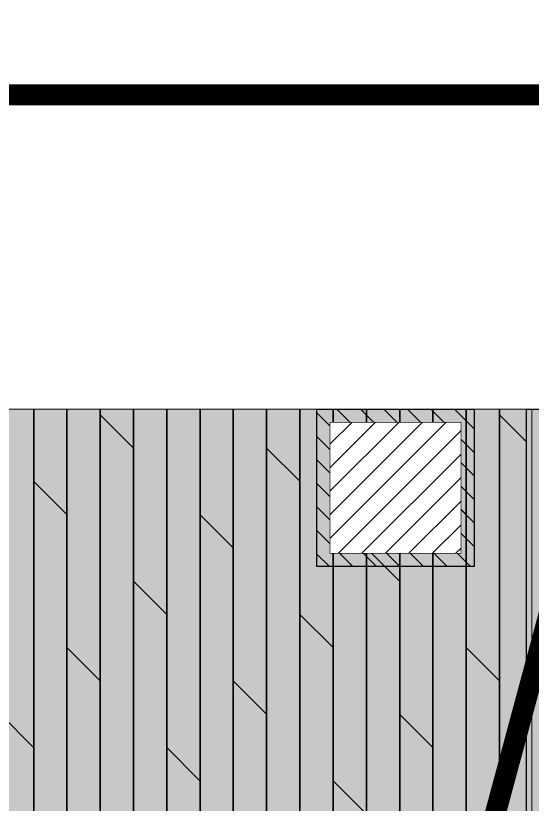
# Model space of a CAD drawing. Header units: millimetres. Extents: x -179928 to 528275, y -469666 to 511935.
# Drawn here: x 172480 to 173466, y 43231 to 44736 of the extents above; entities that cross this region are included whole.
import ezdxf

# ---------------------------------------------------------------- set-up
doc = ezdxf.new("R2010")
doc.units = ezdxf.units.MM
doc.set_wipeout_variables(frame=1)
doc.linetypes.add('DASHED', pattern=[0.75, 0.5, -0.25])
for name, color, linetype in [('ad-Elevation 10', 8, 'Continuous'), ('ad-MS Columns', 1, 'Continuous'), ('ad-Plinth', 8, 'Continuous'), ('ad-RCC', 3, 'Continuous'), ('ad-RCC Hatch', 125, 'Continuous'), ('ad-Secondary Roof', 6, 'Continuous'), ('ad-Verandah', 33, 'Continuous')]:
    doc.layers.add(name, color=color, linetype=linetype)
doc.layers.add('ad-Landscape', color=94, linetype='Continuous', lineweight=35)

# ---------------------------------------------------------------- blocks, each defined once
blk = doc.blocks.new('1625E_Roof Plan')
at = {"layer": 'ad-Secondary Roof', "linetype": 'DASHED', "ltscale": 2, "const_width": 40}
for points in [[(13950, 14220), (13138.3, 11207.5), (13950, 8195)], [(12570, 8195), (10022.5, 11207.5), (12570, 14220), (13950, 14220), (13950, 8195)]]:
    blk.add_lwpolyline(points, close=True, dxfattribs=at)
blk = doc.blocks.new('A$C42b14ea2')
at = {"layer": 'ad-RCC Hatch', "transparency": 33554687}
h = blk.add_hatch(dxfattribs=at)
h.set_pattern_fill('ANSI31', color=256, scale=10)
h.set_pattern_definition([(45, (13250, 8645), (-22.45064, 22.45064), [])])
h.paths.add_polyline_path([(0, 0), (300, 0), (300, 300), (0, 300)])
at = {"layer": 'ad-RCC'}
blk.add_lwpolyline([(0, 0), (300, 0), (300, 300), (0, 300)], close=True, dxfattribs=at)
blk = doc.blocks.new('1625E_Columns')
at = {"layer": 'ad-RCC', "xscale": -1, "rotation": 180}
blk.add_blockref('A$C42b14ea2', (13240, 13620), dxfattribs=at)
blk = doc.blocks.new('zw$B0BD')
blk.add_wipeout([(0, 0), (250, 0), (250, -250), (0, -250)])
at = {"layer": 'ad-MS Columns'}
h = blk.add_hatch(dxfattribs=at)
h.set_pattern_fill('ANSI31', color=256, scale=10)
h.set_pattern_definition([(45, (4e-12, -250), (-22.4506, 22.4506), [])])
h.paths.add_polyline_path([(0, 0), (250, 0), (250, -250), (0, -250)])
at = {"layer": 'ad-MS Columns', "const_width": 1}
blk.add_lwpolyline([(0, 0), (250, 0), (250, -250), (0, -250)], close=True, dxfattribs=at)
blk = doc.blocks.new('zw$BD87')
at = {"layer": 'ad-MS Columns'}
blk.add_blockref('zw$B0BD', (1145, 13595), dxfattribs=at)
blk = doc.blocks.new('1625_East Villa')
at = {"transparency": 33554559}
h = blk.add_hatch(color=43, dxfattribs=at)
h.dxf.hatch_style = 1
h.paths.add_polyline_path([(12120, 13620), (13640, 13620), (13640, 8645), (12120, 8645)])
h = blk.add_hatch(dxfattribs=at)
h.set_pattern_fill('GRASS', color=74, angle=180)
h.set_pattern_definition([(270, (14545, 13620), (17.96051, -17.96051), [4.7625, -31.15852]), (225, (14545, 13620), (17.96051, -17.96051), [4.7625, -20.6375]), (315, (14545, 13620), (17.96051, 17.96051), [4.7625, -20.6375])])
h.paths.add_polyline_path([(14550, 10245), (13640, 10245), (13640, 13620), (14550, 13620)])
h = blk.add_hatch(color=256, dxfattribs=at)
h.dxf.hatch_style = 1
h.set_gradient(color1=(153, 204, 0), color2=(63, 127, 0), tint=1, name='INVSPHERICAL')
h.paths.add_polyline_path([(14550, 10245), (13640, 10245), (13640, 13620), (14550, 13620)])
at = {"layer": 'ad-Landscape', "transparency": 33554687}
h = blk.add_hatch(dxfattribs=at)
h.set_pattern_fill('DOLMIT', color=44, scale=10, angle=270)
h.set_pattern_definition([(270, (-442546.75, 147352.39), (63.5, -1e-14), []), (315, (-442546.75, 147352.4), (126.999913, 126.999913), [89.80256, -179.60512])])
h.paths.add_polyline_path([(12120, 13620), (13640, 13620), (13640, 8645), (12120, 8645)])
at = {"layer": 'ad-Elevation 10'}
blk.add_lwpolyline([(14550, 10245), (13640, 10245), (13640, 13620), (14550, 13620)], close=True, dxfattribs=at)
at = {"layer": 'ad-Verandah', "lineweight": 9}
blk.add_lwpolyline([(12120, 13620), (13640, 13620), (13640, 8645), (12120, 8645)], close=True, dxfattribs=at)
blk.add_blockref('1625E_Roof Plan', (0, 0))
blk.add_blockref('1625E_Columns', (0, 0))
at = {"layer": 'ad-MS Columns'}
blk.add_blockref('zw$BD87', (12120, 0), dxfattribs=at)
blk = doc.blocks.new("All Plot's Villa Plans")
at = {"ltscale": 5}
blk.add_blockref('1625_East Villa', (159815, 30364.9), dxfattribs=at)
blk = doc.blocks.new('A$C92fa9908')
at = {"layer": 'ad-Verandah', "lineweight": 9}
blk.add_lwpolyline([(12120, 13620), (13650, 13620), (13650, 8645), (12120, 8645)], close=True, dxfattribs=at)
blk = doc.blocks.new('zw$C194')
at = {"layer": 'ad-Plinth', "ltscale": 5}
blk.add_blockref('A$C92fa9908', (-32023.9, -398393.9), dxfattribs=at)
blk = doc.blocks.new("Villa's Boundary")
at = {"ltscale": 5}
blk.add_blockref('zw$C194', (191838.8, 428758.8), dxfattribs=at)

msp = doc.modelspace()

# ---------------------------------------------------------------- block references
at = {"ltscale": 5}
msp.add_blockref("Villa's Boundary", (0, 0), dxfattribs=at)

# ---------------------------------------------------------------- next in the draw order: block references
msp.add_blockref("All Plot's Villa Plans", (0, 0), dxfattribs=at)

doc.saveas('drawing.dxf')
